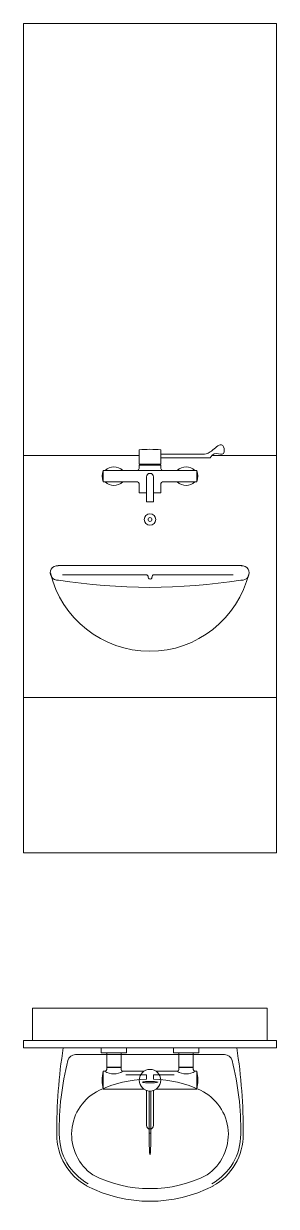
# Model space of a CAD drawing. Header units: millimetres. Extents: x -6176 to 11988, y -1403 to 10916.
# Drawn here: x -2205 to -1505, y -1262 to 2011 of the extents above; entities that cross this region are included whole.
import ezdxf

# ---------------------------------------------------------------- set-up
doc = ezdxf.new("R2010")
doc.units = ezdxf.units.MM

# ---------------------------------------------------------------- blocks, each defined once
blk = doc.blocks.new('A$C7C8A5A8A')
at = {"color": 0, "lineweight": 5}
for p, q in [((-350, -89), (-350, -109)), ((350, -109), (350, -89)), ((-350, -109), (350, -109)), ((240.3, -109), (-240.3, -109)), ((206.1, -128.1), (-206.1, -128.1)), ((-135, -109), (-135, -123)), ((-135, -109), (-65, -109)), ((-135, -123), (-65, -123)), ((-120, -123), (-120, -169)), ((-80, -123), (-80, -169)), ((-65, -109), (-65, -123)), ((65, -109), (65, -123)), ((65, -109), (135, -109)), ((65, -123), (135, -123)), ((80, -123), (80, -169)), ((120, -123), (120, -169)), ((135, -109), (135, -123)), ((-80, -163), (-120, -163)), ((120, -163), (80, -163)), ((-130, -197), (-130, -174)), ((-125, -174), (-130, -174)), ((-80, -164), (-120, -164)), ((-16.6, -174), (-75, -174)), ((-10, -183.8), (-67, -183.8)), ((-10, -195.9), (-10, -183.8)), ((10, -195.9), (10, -183.8)), ((10, -183.8), (67, -183.8)), ((75, -174), (16.6, -174)), ((120, -164), (80, -164)), ((130, -174), (125, -174)), ((130, -224), (130, -174)), ((-130, -224), (-130, -197)), ((-16.6, -224), (-130, -224)), ((-10, -227.3), (-10, -324)), ((-2, -228.9), (-2, -371.1)), ((2, -228.9), (2, -371.1)), ((10, -227.3), (10, -324)), ((130, -224), (16.6, -224)), ((-2, -346), (2, -346))]:
    blk.add_line(p, q, dxfattribs=at)
blk.add_lwpolyline([(-325, -89), (325, -89), (325, 0), (-325, 0)], close=True, dxfattribs=at)
for points in [[(-350, -89), (-325, -89)], [(350, -89), (325, -89)]]:
    blk.add_lwpolyline(points, dxfattribs=at)
blk.add_circle((0, -199), 30, dxfattribs=at)
for centre, radius, start, end in [((1241.7, -340.7), 1500, 171.1145, 180.2808), ((-206.1, -150.1), 22, 90, 165.6431), ((206.1, -150.1), 22, 14.3569, 90), ((-1241.7, -340.7), 1500, 359.7192, 8.8855), ((517.9, -335.4), 769.3, 165.6431, 180.9389), ((-517.9, -335.4), 769.3, 359.0611, 14.3569), ((0, -529.1), 333.3, 91.7191, 114.8463), ((7, -198.8), 139.2, 169.7504, 180.0922), ((-125, -169), 5, 270, 0), ((-100, -137), 44.7, 235.9537, 304.0463), ((-75, -169), 5, 180, 270), ((0, -529.1), 333.3, 65.1536, 88.2809), ((75, -169), 5, 270, 0), ((100, -137), 44.7, 235.9537, 304.0463), ((125, -169), 5, 180, 270), ((-8.6, -199), 140.9, 349.7781, 10.2219), ((-81, -349.1), 136, 115.7444, 235.2132), ((7, -199.2), 139.2, 179.9078, 190.2496), ((-21.5, -204.3), 0.303, 101.0005, 199.031), ((-21.4, -204.4), 0.419, 180, 258.9995), ((-11, -258.5), 55.5, 94.6035, 101.0005), ((-11.1, -151.3), 54.5, 258.9995, 265.3965), ((-4.5, -338.5), 135.8, 91.9102, 94.6035), ((-4.5, -70.3), 135.8, 265.3965, 268.0898), ((-0.1, -472.5), 269.9, 90, 91.9102), ((-0.1, 63.8), 269.9, 268.0898, 270), ((-0.1, -472.5), 269.9, 88.0898, 90), ((-0.1, 63.8), 269.9, 270, 271.9102), ((4.4, -338.5), 135.8, 85.3965, 88.0898), ((4.4, -70.3), 135.8, 271.9102, 274.6035), ((10.9, -257.5), 54.5, 78.9995, 85.3965), ((10.9, -151.3), 54.5, 274.6035, 281.0005), ((21.2, -204.4), 0.419, 0, 78.9995), ((21.2, -204.4), 0.419, 281.0005, 0), ((81, -349.1), 136, 304.7868, 64.2556), ((0, -324), 10, 180, 0), ((-95, -349.1), 163.3, 179.6303, 240.8746), ((-95, -349.1), 156.3, 179.6303, 240.8746), ((95, -349.1), 156.3, 299.1254, 0.3697), ((95, -349.1), 163.3, 299.1254, 0.3697), ((0, -152.1), 347, 242.8101, 297.1907), ((0, -152.1), 382, 242.8101, 297.1907)]:
    blk.add_arc(centre, radius, start, end, dxfattribs=at)
at = {"color": 0, "lineweight": 5, "extrusion": (0, 0, -1)}
blk.add_ellipse((0, -371.1), major_axis=(0, -33.7), ratio=0.059399, start_param=4.712389, end_param=7.853982, dxfattribs=at)
blk = doc.blocks.new('A$C6CD41B10')
at = {"color": 0, "lineweight": 5}
for p, q in [((-30, 1115.5), (-30, 1108.5)), ((30, 1075.5), (30, 1115.5)), ((-350, 1100), (-30, 1100)), ((-30, 1108.5), (-30, 1075.5)), ((30, 1103.5), (147.7, 1103.5)), ((167, 1093.5), (30, 1093.5)), ((171.1, 1100), (350, 1100)), ((-130, 1058.5), (-35, 1058.5)), ((-130, 1058.5), (-10, 1058.5)), ((-130, 1027), (-130, 1058.5)), ((-30, 1075.5), (30, 1075.5)), ((-30, 1073.5), (-30, 1063.5)), ((-30, 1073.5), (30, 1073.5)), ((-28, 1075.5), (-28, 1073.5)), ((-10, 1058.5), (130, 1058.5)), ((28, 1075.5), (28, 1073.5)), ((30, 1073.5), (30, 1063.5)), ((130, 1058.5), (35, 1058.5)), ((130, 1027), (130, 1058.5)), ((-130, 1027), (-35, 1027)), ((-30, 997), (-30, 1022)), ((-10, 1040.5), (-10, 972)), ((10, 1040.5), (10, 972)), ((30, 997), (30, 1022)), ((130, 1027), (35, 1027)), ((-30, 997), (-10, 997)), ((10, 997), (30, 997)), ((-10, 972), (10, 972)), ((-254, 795), (254, 795)), ((-11.1, 770), (-242.3, 770)), ((230.2, 770), (11.6, 770)), ((350, 430), (-350, 430))]:
    blk.add_line(p, q, dxfattribs=at)
blk.add_lwpolyline([(-350, 0), (-350, 2295), (350, 2295), (350, 0)], close=True, dxfattribs=at)
for radius in [15.8, 5.26]:
    blk.add_circle((0, 922.8), radius, dxfattribs=at)
for centre, radius, start, end in [((0, 807.2), 309.8, 84.4433, 95.5567), ((-75.5, 1042.8), 56.7, 163.8619, 196.1381), ((-100, 1033.5), 35, 45.5847, 134.4153), ((-35, 1063.5), 5, 270, 0), ((0, 1040.5), 10, 0, 180), ((35, 1063.5), 5, 180, 270), ((100, 1033.5), 35, 45.5847, 134.4153), ((75.5, 1042.8), 56.7, 343.8619, 16.1381), ((-100, 1052), 35, 225.5847, 314.4153), ((-35, 1022), 5, 0, 90), ((35, 1022), 5, 90, 180), ((100, 1052), 35, 225.5847, 314.4153), ((-256.2, 775.1), 20, 83.7348, 278.3478), ((254.9, 775.1), 20, 261.6796, 96.2687), ((-0.6, 840.8), 282.8, 193.4029, 346.478), ((-0.6, 2322.2), 1587.2, 260.8408, 279.1594), ((-11.1, 764), 6, 355.8216, 90), ((0.2, 763.2), 5.36, 175.8216, 4.1784), ((11.6, 764), 6, 90, 184.1784)]:
    blk.add_arc(centre, radius, start, end, dxfattribs=at)
blk.add_open_spline([(167, 1093.5), (178.8, 1119.2), (210.7, 1085.2), (204, 1129.1), (188.4, 1131.2), (169.3, 1106.3), (151.1, 1103.7), (147, 1103.5)], degree=3, knots=[0, 0, 0, 0, 44.72136, 57.72136, 66.159457, 94.256852, 116.884173, 116.884173, 116.884173, 116.884173], dxfattribs=at)

msp = doc.modelspace()

# ---------------------------------------------------------------- block references
at = {"color": 0}
for name, p in [('A$C6CD41B10', (-1855.2, -284)), ('A$C7C8A5A8A', (-1855.2, -714))]:
    msp.add_blockref(name, p, dxfattribs=at)

doc.saveas('drawing.dxf')
